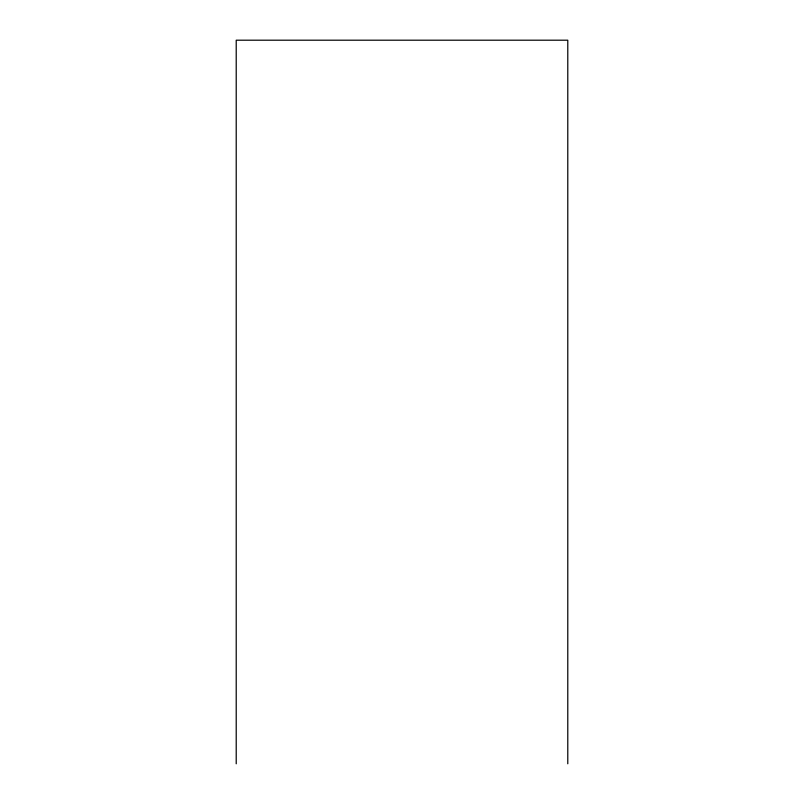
<?xml version="1.0" encoding="UTF-8"?>
<svg xmlns="http://www.w3.org/2000/svg" width="804" height="804" viewBox="0 0 804 804"><rect width="100%" height="100%" fill="white"/><g stroke="black" fill="none" stroke-linecap="round" stroke-linejoin="round"><path stroke-width="1.21" d="M567.785 763.8L567.785 40.2L236.215 40.2L236.215 763.8"/></g></svg>
